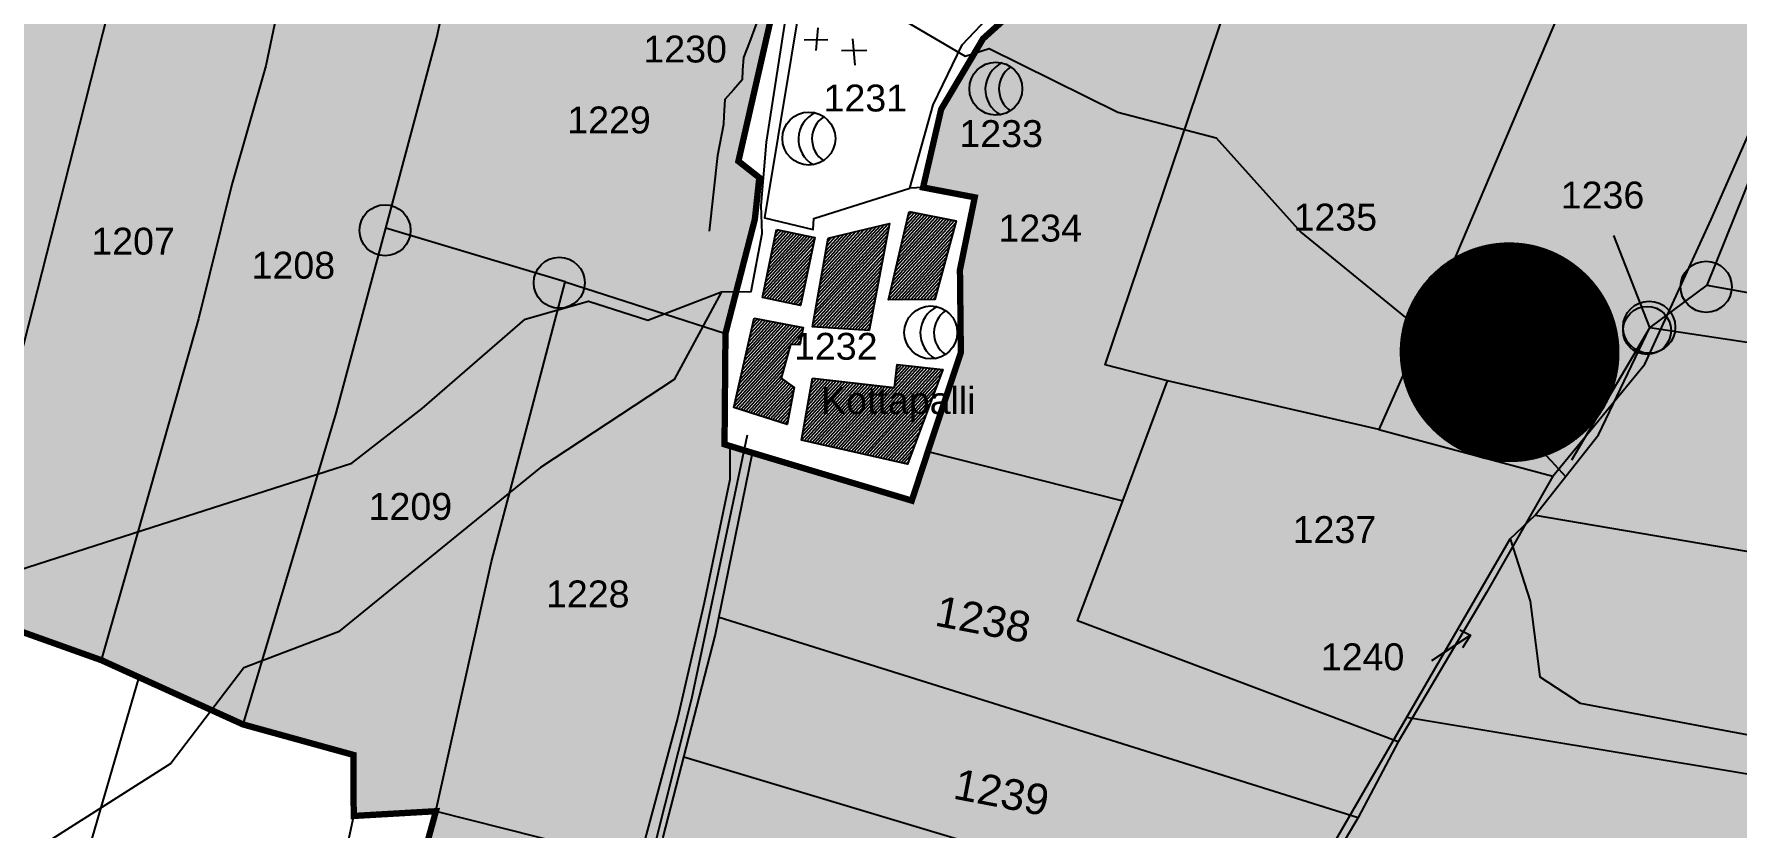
# Model space of a CAD drawing. Header units: millimetres. Extents: x 191342 to 235284, y 1600297 to 1616674.
# Drawn here: x 195710 to 196787, y 1606907 to 1607409 of the extents above; entities that cross this region are included whole.
import ezdxf
from ezdxf.enums import TextEntityAlignment as Align

# ---------------------------------------------------------------- set-up
doc = ezdxf.new("R2010")
doc.units = ezdxf.units.MM
doc.header["$LTSCALE"] = 15
for name, color, linetype in [('BOUNDRY STONES', 240, 'Continuous'), ('PLOTS', 7, 'Continuous'), ('PLOTS NO', 7, 'Continuous'), ('ROADS', 1, 'Continuous'), ('STREAMS', 4, 'Continuous'), ('text2', 7, 'Continuous'), ('VILLAGE', 7, 'Continuous'), ('wells', 7, 'Continuous'), ('WUA-10', 3, 'Continuous')]:
    doc.layers.add(name, color=color, linetype=linetype)
doc.styles.get("Standard").update_dxf_attribs({"font": 'arial.ttf'})

msp = doc.modelspace()

# ---------------------------------------------------------------- hatches: boundary and pattern name
at = {"layer": 'PLOTS NO', "true_color": 0x105689}
h = msp.add_hatch(color=146, dxfattribs=at)
h.dxf.hatch_style = 1
h.paths.add_polyline_path([(195425.8683988147, 1607605.492709314), (195528.7656538672, 1607582.213071117), (195780.7776609361, 1607523.290107229), (195795.5710201841, 1607573.210405544), (195889.9649338763, 1607547.418019269), (195987.8113683296, 1607517.209053689), (196044.3701970629, 1607456.775847547), (196107.5350454696, 1607448.398014191), (196156.9938609622, 1607439.500520661), (196177.5713207866, 1607424.916049677), (196155.7168146083, 1607329.098863934), (196168.9203002326, 1607318.674232019), (196166.1063171441, 1607292.343555239), (196147.5277330703, 1607220.101987454), (196146.9289954671, 1607150.021598656), (196150.1963266907, 1607149.025191087), (196164.6965534233, 1607144.603192006), (196265.339490915, 1607114.4343186), (196275.5143184079, 1607145.402215371), (196296.3650062434, 1607207.992159218), (196295.7934627769, 1607260.329206997), (196305.1550670464, 1607306.231487176), (196272.4731106533, 1607312.474591359), (196283.922247165, 1607361.935777797), (196310.3968447847, 1607406.560077481), (196362.4706927726, 1607453.572508086), (196400.5799108931, 1607433.448920986), (196485.6203537096, 1607454.843162286), (196551.7417079422, 1607448.902108904), (196606.7503927804, 1607430.479290912), (196720.9305541657, 1607425.130722436), (196803.4521174036, 1607450.138397846), (196872.1386221167, 1607482.824054238), (196998.2030466759, 1607496.198295698), (197145.0760138471, 1607513.689413895), (197345.2190337756, 1607477.946715365), (197466.2180308267, 1607490.874930328), (197586.8588110358, 1607586.3485975), (197708.8618748834, 1607598.672426997), (197786.4636521033, 1607612.945242306), (197735.5225680728, 1607546.814412909), (197647.0378276405, 1607416.092784492), (198001.7830658786, 1607257.322378453), (198022.7054411995, 1607134.751635259), (198028.3016084066, 1607164.371453787), (198124.6390939484, 1607148.406214104), (198160.8278955097, 1607144.890638509), (198178.257980699, 1607100.476218715), (198228.3303373774, 1607055.679997396), (198237.3910158989, 1607041.38334836), (198217.8389696346, 1607018.985254003), (198193.041239499, 1607011.360352781), (198178.257980699, 1606978.001483295), (198157.2753040823, 1606959.892383649), (198118.60430955, 1606912.035403305), (198062.7640146393, 1606912.09632279), (197644.8092507233, 1606872.937333555), (197626.4980848955, 1606880.803587806), (197525.72204855, 1606663.054814139), (197254.2735798938, 1606767.199041014), (197236.3298069721, 1606710.677182127), (197213.0322415842, 1606659.789621505), (197006.3638548586, 1606825.483631938), (196912.690004877, 1606884.239149367), (196876.8643764649, 1606916.221629337), (196740.1562904948, 1606726.994757434), (196649.835136852, 1606610.427786431), (196571.0187778927, 1606505.887978615), (196552.9453989477, 1606481.116945041), (196551.4896904729, 1606477.515574514), (196385.3249238234, 1606524.482568372), (196380.5254215904, 1606507.487288525), (196382.5017115045, 1606496.184757704), (196370.5712203517, 1606486.916204849), (196264.468042557, 1606512.627810699), (196170.4425146944, 1606544.712498532), (196117.7469628674, 1606585.871875871), (196087.7650079209, 1606613.109716371), (196042.3378141598, 1606639.742258485), (196004.7014982166, 1606667.097767818), (195986.4634631488, 1606670.138996882), (195975.4403332477, 1606667.888486722), (195966.3599336675, 1606664.966621914), (195953.9996571189, 1606659.347894406), (195939.6437860384, 1606651.530367121), (195923.7078166414, 1606642.498232737), (195901.9250537306, 1606667.103636588), (195885.9023705442, 1606679.093859131), (195932.4040513355, 1606801.625919153), (195964.4379878824, 1606917.991363345), (195912.4665676153, 1606915.001616429), (195912.2439941074, 1606953.607973852), (195842.5569148038, 1606972.858168637), (195776.6404283891, 1607002.747399986), (195752.83820106, 1607013.540303521), (195663.0736648834, 1607045.598028654), (195692.2123066835, 1607167.889284539), (195566.563249573, 1607194.295142284), (195551.5232421639, 1607197.468617403), (195547.7880636544, 1607187.365892636), (195462.5751060375, 1607209.467207356), (195340.1014417484, 1607242.241277824), (195384.4785001365, 1607370.883793037), (195393.8965713363, 1607425.000990022), (195406.0385628302, 1607489.236302661)])
at = {"layer": 'text2'}
h = msp.add_hatch(dxfattribs=at)
h.set_pattern_fill('ANSI31', color=5)
h.set_pattern_definition([(45, (5780.022572466551, -5470.238958872156), (-0.08838834764831845, 0.08838834764831845), [])])
edge = h.paths.add_edge_path()
edge.add_arc((196643.4557946843, 1607208.371695142), 69.0505029340287, 0, 360)
h.paths.add_polyline_path([(196564.7927660349, 1607177.348502781), (196722.1188233336, 1607177.348502781), (196722.1188233336, 1607239.394887502), (196564.7927660349, 1607239.394887502)], flags=9)
at = {"layer": 'VILLAGE'}
h = msp.add_hatch(dxfattribs=at)
h.set_pattern_fill('ANSI31', color=30, scale=11.80529692172258, angle=2.627391068993535)
h.set_pattern_definition([(47.62739106899354, (153890.0272022294, 1592848.339904781), (-1.090186139727362, 0.9945214221061881), [])])
h.paths.add_polyline_path([(196202.5737051448, 1607191.898346246), (196254.3826727046, 1607186.025885192), (196256.0332270548, 1607200.587670445), (196285.0004933221, 1607197.304278573), (196262.5790884794, 1607137.509008474), (196195.6257724013, 1607152.713453034)])
h.paths.add_polyline_path([(196165.7472874759, 1607229.786777837), (196196.5949520316, 1607223.894071131), (196194.5181994044, 1607213.022501985), (196188.6174828514, 1607213.076513766), (196182.6988901201, 1607191.938867657), (196190.980582798, 1607186.064160782), (196186.4809578054, 1607162.509124136), (196152.795209804, 1607173.236640183)])
h.paths.add_polyline_path([(196263.7585076738, 1607297.224172288), (196293.4005339513, 1607291.296878867), (196279.9430797646, 1607241.680530626), (196250.7138972899, 1607241.436083505)])
h.paths.add_polyline_path([(196212.4998759241, 1607280.474183844), (196251.1535669121, 1607289.77958283), (196238.4714096163, 1607222.001344797), (196202.5755425656, 1607224.354935949)])
h.paths.add_polyline_path([(196179.8470873846, 1607285.916978185), (196204.065183748, 1607280.760875019), (196194.9078727564, 1607237.74919878), (196170.8827669514, 1607242.864213695)])

# ---------------------------------------------------------------- linework, layer by layer
at = {"layer": 'BOUNDRY STONES', "color": 5}
for points in [[(196204.8983646596, 1607399.184257641), (196206.1940392141, 1607413.327231365)], [(196197.2210237858, 1607405.915647525), (196212.3532343181, 1607406.008377166)], [(196220.8783657493, 1607399.11506373), (196236.8907085425, 1607399.215175042)], [(196229.4593998128, 1607389.754145774), (196228.0911215412, 1607406.511909801)]]:
    msp.add_lwpolyline(points, dxfattribs=at)
at = {"layer": 'BOUNDRY STONES', "color": 1}
for points in [[(196732.0955473495, 1607223.967143861), (196709.1929957834, 1607282.07966592)], [(196767.9650934098, 1607250.611655621), (196845.6946853337, 1607236.721626481)], [(196732.0955473509, 1607223.967143861), (196682.5870325525, 1607139.993084174)]]:
    msp.add_lwpolyline(points, dxfattribs=at)
for centre, radius in [((195932.2796869828, 1607285.378930779), 16.14567675060108), ((196042.4176379067, 1607252.211750235), 16.14567675060108), ((196767.6472107445, 1607249.640447378), 16.14567675060108), ((196730.2445437473, 1607222.053770812), 15.18504472394109), ((196731.6024903032, 1607224.083674143), 16.48344696998475)]:
    msp.add_circle(centre, radius, dxfattribs=at)
at = {"layer": 'PLOTS'}
for points in [[(195932.2464215435, 1607670.552104146), (195889.9649338763, 1607547.418019269), (195873.7665430639, 1607470.198278934), (195856.8012035958, 1607389.322399127), (195835.2922049004, 1607314.315432764), (195814.4120888757, 1607229.310650111), (195773.2268641789, 1607084.987292882), (195752.83820106, 1607013.540303521), (195842.5569148038, 1606972.858168637), (195879.5975380346, 1607096.993981982), (195901.3089091266, 1607169.756221768), (195932.6853407131, 1607286.712464171), (195965.0385252356, 1607407.309571625), (195978.8847380653, 1607472.063589904)], [(195566.563249573, 1607194.295142284), (195692.2123066835, 1607167.889284539), (195735.6133702942, 1607338.309237289), (195761.0763732543, 1607438.293048752), (195780.7776609361, 1607523.290107229)], [(196560.5574529705, 1607159.339639197), (196670.6858071636, 1607129.978781067), (196728.8472508283, 1607200.702670251), (196770.6968531767, 1607292.116379331), (196813.7917402702, 1607390.045001298), (196854.7972575539, 1607502.336557083)], [(196275.5143184079, 1607145.402215371), (196398.7514567815, 1607114.371420574), (196427.0063252554, 1607190.149545226), (196387.672188186, 1607200.20628032), (196446.3144957926, 1607373.830405882), (196476.8657799949, 1607464.284554447)], [(196197.4193677333, 1607445.982008393), (196172.2454226449, 1607293.189441285), (196202.9404866652, 1607285.933072475), (196203.454966431, 1607292.798804321), (196264.2015532896, 1607312.093846675), (196278.8503791811, 1607364.727807635), (196297.2658736763, 1607402.687548023), (196344.5377850021, 1607452.747796556)], [(196362.4706927726, 1607453.572508086), (196310.3968447847, 1607406.560077481), (196300.0011324847, 1607388.648743792), (196283.922247165, 1607361.935777797), (196272.4731106533, 1607312.474591359), (196264.2015532896, 1607312.093846675)], [(196681.4013202149, 1607439.10532066), (196605.6252477634, 1607260.468381504), (196560.5574529705, 1607159.339639197), (196427.0063252554, 1607190.149545226)], [(196046.0753492797, 1607252.887120082), (196147.5277330703, 1607220.101987454), (196166.1063171441, 1607292.343555239), (196168.9203002326, 1607318.674232019), (196155.7168146083, 1607329.098863934), (196177.5713207866, 1607424.916049677)], [(196814.8185630005, 1607366.930251448), (196767.9650934098, 1607250.611655621), (196732.0955473512, 1607223.967143861)], [(196272.4731106533, 1607312.474591359), (196305.1550670464, 1607306.231487176), (196295.7934627769, 1607260.329206997), (196295.7904826396, 1607216.458731825), (196296.3650062434, 1607207.992159218), (196279.1458241002, 1607156.454991792), (196265.339490915, 1607114.4343186), (196164.6965534233, 1607144.603192006), (196146.9289954671, 1607150.021598656), (196147.5277330703, 1607220.101987454)], [(195912.4665676153, 1606915.001616429), (195964.4379878824, 1606917.991363345), (195999.6819137647, 1607075.886076702), (196024.1938976814, 1607169.404624755), (196046.0753492797, 1607252.887120082), (195932.6853407131, 1607286.712464171)], [(196259.7827826033, 1606137.569728195), (196269.658805555, 1606175.239052759), (196286.6171674452, 1606239.921976364), (196331.6912339245, 1606348.224465061), (196359.9458456811, 1606436.209199353), (196382.5017115045, 1606496.184757704), (196380.5254215904, 1606507.487288525), (196412.6676820585, 1606621.304656456), (196419.9457174908, 1606640.332303817), (196424.2734032803, 1606643.858749705), (196460.1932297382, 1606740.291087307), (196492.5638483306, 1606816.258586416), (196526.8577587945, 1606888.544424813), (196588.2465012699, 1606994.467728877), (196643.7752118278, 1607090.279831479), (196659.4993195148, 1607105.180670629), (196699.5415340514, 1607156.095729242), (196732.0955473495, 1607223.967143861)], [(196732.0955473495, 1607223.967143861), (197074.8220732855, 1607172.297074621), (197017.0094292998, 1607059.916697104), (197369.3106319518, 1606989.34232255), (197626.4980848955, 1606880.803587806), (197730.7769445548, 1606836.006657302), (197816.5994872185, 1606807.757462176), (197870.8495063349, 1606793.454294071), (198015.473783617, 1606765.348409085), (198020.3631974267, 1606796.390120452), (198096.7649049299, 1606795.747673275), (198107.7556254939, 1606845.474406187), (198356.0140457916, 1606824.891539799), (198713.3316552926, 1606797.527975919), (198722.2413840947, 1606696.52605405), (198740.3349776403, 1606633.270685103), (198805.5833410217, 1606543.409949219), (198865.220325263, 1606472.576234529), (198907.6846488792, 1606329.332109443), (199143.8081221869, 1606289.319544659), (199220.5996894834, 1606276.306744542), (199217.5660691704, 1606258.404643817), (199614.5613341122, 1606162.210471018)], [(196150.1963266907, 1607149.025191087), (196150.2925765867, 1607127.728002847), (196134.0875994686, 1607049.795764757), (196117.4526020664, 1606977.568003864), (196097.3513589212, 1606903.156984894), (196079.4429162227, 1606832.243755253), (196064.8130291836, 1606774.312836485), (196040.543925271, 1606716.518312541), (196016.1790194433, 1606658.597567992), (195987.2766466666, 1606589.890265683), (195960.5904225026, 1606527.343015658), (195933.6986874252, 1606461.878480998), (195795.7571241361, 1606379.166341441)], [(195819.0355973232, 1606368.843291157), (195858.4178844447, 1606395.939478757), (195951.3490296539, 1606460.393888289), (195987.4745207168, 1606547.508888903), (196012.4390374518, 1606607.70970076), (196055.1941174307, 1606710.811657552), (196084.4057652137, 1606797.140171536), (196108.1319487901, 1606901.637792838), (196141.0831911091, 1607028.95267658), (196164.6965534233, 1607144.603192006)], [(196670.6858071636, 1607129.978781067), (196628.7149222428, 1607056.256760596), (196572.8898433129, 1606961.893898171), (196370.0643957844, 1607038.32192038), (196398.7514567815, 1607114.371420574)], [(196659.4993195148, 1607105.180670629), (197002.1823432496, 1607046.743785394), (197008.2753320473, 1607060.419558228), (197017.0094292998, 1607059.916697104)], [(195663.0736648834, 1607045.598028654), (195752.83820106, 1607013.540303521)], [(197002.1823432496, 1607046.743785394), (196971.7384879514, 1606992.170168553), (196930.6783188241, 1606918.56576085), (196578.2373143621, 1606977.197361289)], [(196143.5020002983, 1607040.799211848), (196547.5262023912, 1606914.037048965)], [(195776.6404283891, 1607002.747399986), (195731.6554995433, 1606848.76545397), (195657.9647146736, 1606840.463972299), (195606.4530051077, 1606703.559163436), (195578.3182867701, 1606711.852534872), (195562.0080981251, 1606683.630858905)], [(195707.7844882766, 1606670.142462917), (195759.312557641, 1606779.693648211), (195786.6299072819, 1606837.771664118), (195888.3410235926, 1606802.089222923), (195912.4665676153, 1606915.001616429), (195912.2439941074, 1606953.607973852), (195842.5569148038, 1606972.858168637)], [(196572.8898433129, 1606961.893898171), (196547.5262023912, 1606914.037048965), (196502.7076399681, 1606837.909961286), (196480.8488965996, 1606786.738770675), (196441.8652010541, 1606691.562410215), (196407.3940646613, 1606597.192185475), (196370.5712203517, 1606486.916204849), (196326.786566696, 1606380.604905698), (196291.1250948271, 1606281.756461974), (196273.7740722889, 1606234.854124371), (196257.4791107306, 1606165.342553477)], [(196121.2877630394, 1606952.468378995), (196502.7076399681, 1606837.909961286)], [(195780.2143673814, 1606386.511121913), (195803.3738091061, 1606433.561016857), (195799.7391252973, 1606445.707478871), (195811.0021881563, 1606482.70399189), (195838.4331355815, 1606560.447382819), (195876.3309406296, 1606654.881260443), (195901.2076852647, 1606718.111608767), (195921.8539555848, 1606770.589168957), (195942.9541470862, 1606832.662669349), (195964.4379878824, 1606917.991363345), (196092.904484482, 1606885.548405878)]]:
    msp.add_lwpolyline(points, dxfattribs=at)
at = {"layer": 'PLOTS NO'}
for points in [[(196611.800631494, 1607032.629152424), (196618.618009386, 1607029.26683529), (196613.6413936836, 1607021.386843255)], [(196618.618009386, 1607029.26683529), (196593.9127956793, 1607013.088309651)]]:
    msp.add_lwpolyline(points, dxfattribs=at)
at = {"layer": 'ROADS'}
for points in [[(196255.1502225547, 1607421.208319442), (196299.0245048157, 1607395.550272778), (196314.2148176625, 1607400.366931344), (196395.7222417848, 1607360.15736272), (196457.8368440547, 1607343.769344327), (196511.3547099725, 1607284.133830273), (196583.1183743922, 1607225.598973093), (196605.3025991046, 1607207.504155392), (196669.5867460195, 1607139.497007642), (196678.9716608517, 1607129.568567735)], [(195390.747426944, 1606961.814766971), (195503.6202709532, 1607007.223429403), (195615.6816087445, 1607043.193723022), (195785.0569629237, 1607097.561102011), (195911.1822177733, 1607138.045737829), (195955.7952290377, 1607172.60979227), (196020.9429256076, 1607229.160478662), (196060.9054590032, 1607240.618756932), (196098.4254656419, 1607228.493872844), (196145.0255799909, 1607246.43578892), (196163.7091203006, 1607246.59202962), (196170.7465235296, 1607283.432053227), (196170.1670893634, 1607301.136773077), (196173.3696453584, 1607341.116628377), (196185.3300281341, 1607417.256974478)], [(196145.0255799909, 1607246.43578892), (196115.092870165, 1607191.088989328), (196030.4901368739, 1607135.366085385), (195902.8858722441, 1607031.404817938), (195843.0178033046, 1607008.592159292), (195796.8578975769, 1606948.246249639), (195721.5296402662, 1606900.388630106), (195642.5708145085, 1606838.225357859), (195570.7321476958, 1606748.202933382), (195507.3628104449, 1606668.793589779), (195472.8638877724, 1606598.92604599), (195404.2098189214, 1606517.517088443), (195253.2841376821, 1606441.372447604), (195123.7921930253, 1606373.983132336)], [(195915.8365280945, 1605560.267728242), (195859.7695397493, 1605795.676655888), (195832.6885904822, 1605925.844815061), (195811.8113249502, 1606029.703109738), (195726.4693985258, 1606134.314893887), (195713.770990044, 1606146.967071177), (195742.7966056653, 1606232.639068089), (195815.028480655, 1606379.478472639), (195941.409200575, 1606462.976058503), (196018.1138295561, 1606647.945829272), (196075.555015131, 1606787.413689931), (196126.2513104938, 1606989.281715679), (196161.5045449764, 1607156.02134337)]]:
    msp.add_lwpolyline(points, dxfattribs=at)
at = {"layer": 'ROADS', "color": 1}
msp.add_lwpolyline([(196643.7752118278, 1607090.279831479), (196656.3810816117, 1607050.929452072), (196662.3661445015, 1607003.084143281), (196687.9313355994, 1606986.399223879), (196769.4334211392, 1606970.985465712), (196800.0155280982, 1606965.201746218), (196822.4492585167, 1606915.847702083), (196877.4634976406, 1606851.827413548), (196923.3383114295, 1606814.645406536), (196976.5670228219, 1606796.782472655), (196981.0636211004, 1606777.620344789), (197061.5222673344, 1606740.826799834), (197168.28009868, 1606681.324025765), (197193.3981760913, 1606670.000846252), (197233.3812051458, 1606663.671740511), (197358.9429715924, 1606618.636348562), (197396.7203454821, 1606584.960956231), (197481.8191858215, 1606507.513085428), (197577.2574131323, 1606451.383612735), (197666.3910031952, 1606421.609014801), (197762.1701538067, 1606402.134561516), (197814.9640631555, 1606391.40015309), (197849.0020112974, 1606366.488709636), (197882.6497447991, 1606343.814315057)], dxfattribs=at)
at = {"layer": 'STREAMS'}
msp.add_lwpolyline([(196041.4459491718, 1607460.62574205), (196047.294444954, 1607452.925953044), (196068.3669279611, 1607444.727211617), (196090.3852930678, 1607443.303363402), (196098.0323146891, 1607435.930332528), (196115.5367333264, 1607429.108729128), (196144.4348385626, 1607423.588438987), (196169.2055190252, 1607421.986612605), (196162.7959279522, 1607404.312172426), (196158.8569073038, 1607394.63126917), (196158.3908067933, 1607386.721368111), (196158.032152702, 1607380.634873217), (196152.5307705639, 1607374.277384099), (196147.1333630776, 1607368.040049826), (196146.5736610928, 1607357.678621326), (196146.279943289, 1607352.241199079), (196142.5026327911, 1607332.72062958), (196137.1548605667, 1607284.930206231)], dxfattribs=at)
at = {"layer": 'VILLAGE', "color": 30}
for points in [[(196212.4998759241, 1607280.474183844), (196251.1535669121, 1607289.77958283), (196238.4714096163, 1607222.001344797), (196202.5755425656, 1607224.354935949), (196212.4998759241, 1607280.474183844)], [(196263.7585076738, 1607297.224172288), (196293.4005339513, 1607291.296878867), (196279.9430797646, 1607241.680530626), (196250.7138972899, 1607241.436083505), (196263.7585076738, 1607297.224172288)], [(196179.8470873846, 1607285.916978185), (196204.065183748, 1607280.760875019), (196194.9078727564, 1607237.74919878), (196170.8827669514, 1607242.864213695), (196179.8470873846, 1607285.916978185)], [(196165.7472874759, 1607229.786777837), (196196.5949520316, 1607223.894071131), (196194.5181994044, 1607213.022501985), (196188.6174828514, 1607213.076513766), (196182.6988901201, 1607191.938867657), (196190.980582798, 1607186.064160782), (196186.4809578054, 1607162.509124136), (196152.795209804, 1607173.236640183), (196165.7472874759, 1607229.786777837)], [(196202.5737051448, 1607191.898346246), (196254.3826727046, 1607186.025885192), (196256.0332270548, 1607200.587670445), (196285.0004933221, 1607197.304278573), (196262.5790884794, 1607137.509008474), (196195.6257724013, 1607152.713453034), (196202.5737051448, 1607191.898346246)]]:
    msp.add_lwpolyline(points, dxfattribs=at)
at = {"layer": 'wells', "color": 0}
for centre in [(196318.4777932035, 1607374.942224576), (196200.2586406938, 1607343.404085775), (196277.3699993831, 1607220.777248152)]:
    msp.add_circle(centre, 16.74721531149418, dxfattribs=at)
for centre, radius, start, end in [((196330.2276438463, 1607374.553153383), 18.40082056567445, 115.0903866772815, 241.116544637188), ((196337.1935175557, 1607374.764577653), 16.74721531149437, 123.4287751030102, 235.483571190881), ((196212.0084913366, 1607343.015014582), 18.40082056567445, 115.0903866772815, 241.116544637188), ((196218.974365046, 1607343.226438852), 16.74721531149437, 123.4287751030102, 235.483571190881), ((196289.1198500259, 1607220.388176959), 18.40082056567445, 115.0903866772815, 241.116544637188), ((196296.0857237353, 1607220.599601228), 16.74721531149437, 123.4287751030102, 235.483571190881)]:
    msp.add_arc(centre, radius, start, end, dxfattribs=at)
at = {"layer": 'WUA-10', "color": 15, "const_width": 4}
for points in [[(196177.5713207866, 1607424.916049677), (196155.7168146083, 1607329.098863934), (196168.9203002326, 1607318.674232019), (196166.1063171441, 1607292.343555239), (196147.5277330703, 1607220.101987454), (196146.9289954671, 1607150.021598656), (196150.1963266907, 1607149.025191087), (196164.6965534233, 1607144.603192006), (196265.339490915, 1607114.4343186), (196275.5143184079, 1607145.402215371), (196296.3650062434, 1607207.992159218), (196295.7934627769, 1607260.329206997), (196305.1550670464, 1607306.231487176), (196272.4731106533, 1607312.474591359), (196283.922247165, 1607361.935777797), (196310.3968447847, 1607406.560077481), (196362.4706927726, 1607453.572508086)], [(195932.4040513355, 1606801.625919153), (195964.4379878824, 1606917.991363345), (195912.4665676153, 1606915.001616429), (195912.2439941074, 1606953.607973852), (195842.5569148038, 1606972.858168637), (195776.6404283891, 1607002.747399986), (195752.83820106, 1607013.540303521), (195663.0736648834, 1607045.598028654)]]:
    msp.add_lwpolyline(points, dxfattribs=at)

# ---------------------------------------------------------------- texts
at = {"layer": 'PLOTS NO'}
for s, p in [('1230', (196095.622724493, 1607391.51018104)), ('1231', (196209.5461771507, 1607360.525292427)), ('1229', (196047.4874830163, 1607346.674991964)), ('1233', (196295.4322889496, 1607338.042126449)), ('1236', (196675.675780921, 1607299.184346827)), ('1235', (196506.7419626538, 1607285.21548611)), ('1234', (196320.1344603722, 1607278.263181489)), ('1207', (195746.5434356469, 1607270.006248538)), ('1208', (195847.9001922365, 1607254.802957855)), ('1232', (196190.8595598283, 1607203.517717318)), ('Kottapalli', (196207.9824188763, 1607169.250611015)), ('1209', (195921.8842708078, 1607102.255054436)), ('1237', (196506.1800472386, 1607087.602404353)), ('1228', (196034.0314392191, 1607046.925692476)), ('1240', (196523.9954845727, 1607007.148567277))]:
    msp.add_text(s, height=17, dxfattribs=at).set_placement(p)
at = {"layer": 'PLOTS NO', "color": 1}
msp.add_text('TC5', height=40, dxfattribs=at).set_placement((196643.4557946843, 1607208.371695142), align=Align.MIDDLE_CENTER)
at = {"layer": 'PLOTS NO'}
for s, p in [('1238', (196279.1424922915, 1607035.506401989)), ('1239', (196290.7643674246, 1606926.097112129))]:
    msp.add_text(s, height=19.36675527616417, rotation=349.1853050426533, dxfattribs=at).set_placement(p)

doc.saveas('drawing.dxf')
